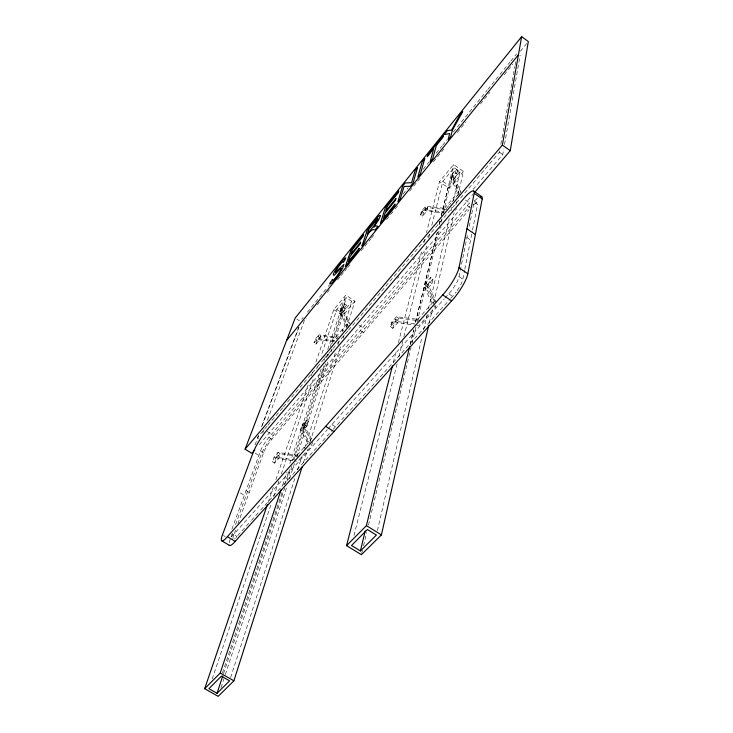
<?xml version="1.0" encoding="UTF-8"?>
<svg xmlns="http://www.w3.org/2000/svg" width="733" height="733" viewBox="0 0 733 733"><rect width="100%" height="100%" fill="white"/><g stroke="black" fill="none" stroke-linecap="round" stroke-linejoin="round"><path stroke-width="0.55" stroke-dasharray="3.67 2.75" d="M473.097 189.407L502.746 154.571L503.727 148.982M504.515 144.511L520.155 55.131M348.468 330.216L499.411 152.198L499.814 149.944M500.831 144.309L514.85 66.556M515.061 65.429L515.867 60.931M457.245 290.515A13.551 3.198 -55.8 0 0 462.55 280.437L464.612 270.275M464.832 269.158L472.318 231.161M472.538 230.052L477.559 204.507L474.123 202.125A13.725 2.868 -55.3 0 0 473.839 200.677L477.265 203.059M444.949 298.056L450.154 292.229A13.561 3.161 -55.8 0 0 458.757 277.871L467.856 233.14M469.202 226.488L474.123 202.125M416.747 325.25L419.01 325.534L435.494 307.063L435.906 305.221M429.208 323.061L432.223 309.674M433.789 302.738L454.112 212.68M455.871 204.874L456.622 201.529M457.878 195.958L463.412 171.43L453.626 164.577L439.479 181.692L426.45 232.737M377.422 530.6L422.061 336.704M423.601 330.015L427.192 314.42M428.475 308.85L449.247 218.581M451.042 210.783L451.812 207.439M453.351 200.75L460.022 171.779L454.158 167.674L442.833 181.353L431.416 226.873M434.55 305.093L426.954 289.306L431.994 283.561L433.056 279.026L430.702 277.44L425.699 283.176L424.609 287.73L432.69 304.516M459.765 194.914L452.976 179.713L457.438 174.362L458.235 170.936L456.21 169.515L451.766 174.857L450.942 178.302L458.207 194.529L451.592 202.354M433.056 279.026L428.045 284.752L426.954 289.306L424.609 287.73L429.63 281.976L430.702 277.44M458.235 170.936L453.791 176.277L452.976 179.713L450.942 178.302L455.395 172.942L456.21 169.515M361.662 553.589L362.459 550.245M363.531 545.792L366.729 532.433M368.47 525.066L411.03 347.634M412.102 343.181L416.252 325.773M417.169 322.034L439.324 229.631M441.074 222.227L441.99 218.498M443.328 212.936L454.158 167.674M410.159 344.556L413.641 330.107M415.519 322.337L437.253 232.343M439.131 224.564L439.937 221.238M441.284 215.676L453.626 164.577M410.306 344.281L413.788 329.841M415.666 322.062L437.399 232.068M439.269 224.298L440.075 220.963M441.422 215.401L448.66 185.412L460.022 171.779M354.012 535.502L397.167 363.421M398.834 356.76L402.738 341.221M403.846 336.777L427.238 243.521M428.631 237.968L430.024 232.425M393.309 362.56L396.425 350.356M398.413 342.586L421.915 250.494M423.903 242.724L424.755 239.398M392.751 328.329L393.988 323.684L398.743 318.241L420.11 320.871L417.81 319.35L396.443 316.72L391.688 322.163L390.442 326.808L392.751 328.329L397.524 322.877L398.743 318.241L396.443 316.72L395.215 321.347L390.442 326.808M422.565 216.198L423.5 212.671L427.751 207.567L446.424 209.675L444.436 208.3L425.754 206.193L421.512 211.296L420.559 214.833L422.565 216.198L426.826 211.095L427.751 207.567L425.754 206.193L424.819 209.711L420.559 214.833M312.579 442.21L311.351 446.104L297.772 461.314L294.565 460.865M303.471 462.651L307.649 449.558M310.086 441.917L341.056 344.831M343.145 338.289L344.537 333.927M346.627 327.376L354.974 301.199L345.774 295.124L333.79 309.638L314.97 364.869M230.629 677.585L295.481 476.468M297.58 469.945L302.143 455.807M304.598 448.202L335.796 351.446M337.895 344.922L339.654 339.489M342.109 331.884L351.922 301.437L346.407 297.8L336.804 309.399L321.091 355.991M221.036 687.646L223.895 678.941M225.315 674.598L286.969 486.4M289.462 478.786L294.455 463.558M296.59 457.044L328.311 360.224M331.16 351.519L331.875 349.339M354.974 301.199L342.916 315.621L334.651 340.818L317.581 338.664L313.99 342.989L315.868 344.198L319.46 339.883L320.77 336.09L318.901 334.88L315.309 339.196L313.99 342.989M310.27 444.225L302.702 431.031L306.834 426.322L308.419 421.493L306.238 420.119L302.124 424.838L300.521 429.657L308.639 443.804M348.871 327.459L341.514 313.431L345.261 308.932L346.489 305.194L344.583 303.948L340.845 308.446L339.599 312.185L346.984 326.222L344.803 328.796M235.586 530.096L233.259 536.62A11.499 2.245 -58.9 0 0 232.938 538.728M222.475 672.903L282.462 491.339M284.615 484.815L289.645 469.587M292.522 460.892L324.133 365.217M326.643 357.603L328.082 353.251M330.235 346.727L346.407 297.8M308.419 421.493L304.296 426.203L302.702 431.031L300.521 429.657L304.644 424.938L306.238 420.119M346.489 305.194L342.751 309.692L341.514 313.431L339.599 312.185L343.356 307.677L344.583 303.948M223.483 673.728L284.679 487.931M286.823 481.407L291.835 466.197M294.336 458.592L325.828 362.972M328.329 355.368L329.41 352.106M332.269 343.42L342.293 312.991L351.922 301.437M282.645 485.164L286.969 472.125M289.856 463.439L321.237 368.965M324.123 360.279L325.571 355.936M327.733 349.421L345.774 295.124M212.222 678.932L271.412 503.379M273.601 496.873L279.081 480.619M281.27 474.114L313.788 377.669M316.711 369.001L317.444 366.83M268.131 502.417L273.299 487.253M275.874 479.666L308.336 384.367M311.287 375.699L312.762 371.365M274.545 463.155L276.24 458.281L280.171 453.791L299.366 456.421L297.231 455.092L278.027 452.463L274.105 456.952L272.401 461.827L274.545 463.155L278.485 458.656L280.171 453.791L278.027 452.463L276.332 457.319L272.401 461.827M315.868 344.198L317.187 340.405L320.77 336.09L337.766 338.234M237.923 523.646L263.559 452.811A11.646 2.135 -58 0 1 271.054 440.221L469.074 209.757M232.425 533.175L230.125 539.497A18.682 3.647 -58.9 0 0 229.053 543.657M235.495 524.736L260.38 456.347A18.224 3.335 -58 0 1 273.253 435.301L469.954 206M231.912 529.208L260.536 450.942A11.646 2.098 -58 0 1 268.049 438.343L468.305 204.388A13.725 2.868 -55.3 0 1 471.007 201.786M262.735 432.956L264.311 428.686M267.472 420.137L304.241 320.843L306.403 318.177M261.443 426.899L298.917 326.671M255.075 444.821L258.676 435.191M262.267 425.571L299.018 327.175M301.712 319.203L303.15 317.426M307.457 312.102L327.578 287.263M328.302 286.374L329.731 284.606M403.031 194.108L408.061 187.895M423.152 169.268L428.906 162.167M436.089 153.298L441.834 146.197M442.558 145.308L446.864 139.985M453.333 132.004L487.115 90.306M487.83 89.417L510.104 61.911M510.828 61.022L516.573 53.93M520.403 51.301L528.31 41.543M317.233 304.855L319.405 302.188M327.349 292.412L329.511 289.746M337.455 279.969L340.341 276.414M341.065 275.526L343.951 271.97M344.675 271.082L346.846 268.415M347.57 267.527L350.456 263.972M361.287 250.64L364.173 247.085M364.897 246.196L370.678 239.086M371.393 238.198L374.288 234.642M386.557 219.534L394.501 209.766M395.224 208.878L398.111 205.322M409.665 191.102L421.218 176.882M433.496 161.773L444.326 148.442M457.328 132.444L465.996 121.779M480.436 104.013L489.827 92.459M504.267 74.684L512.935 64.018M343.969 305.808L340.222 310.306L342.128 311.562M421.035 213.065L425.287 207.952L427.284 209.326M463.412 171.43L449.192 188.445L439.479 181.692M348.184 322.447L350.072 323.674L342.751 309.692L340.845 308.446L348.184 322.447L335.897 337.015L318.901 334.88L317.581 338.664L319.46 339.883L336.539 342.036M444.436 208.3L458.995 191.038L451.766 174.857L453.791 176.277L461.002 192.431L458.995 191.038M336.108 339.095L339.003 335.659M448.678 205.808L443.584 211.837L424.819 209.711L426.826 211.095L444.482 213.083M449.402 204.947L450.859 203.224M267.078 426.212L257.457 437.555L260.362 439.36M267.82 425.342L282.617 407.887M283.359 407.017L316.647 367.746M317.389 366.876L332.186 349.421M332.929 348.551L347.726 331.096M397.488 278.238L398.972 276.497M413.055 259.949L414.539 258.208M439.745 228.595L441.229 226.854M455.312 210.307L456.796 208.566M259.308 444.674L473.151 194.172M305.441 422.529L301.327 427.238L303.499 428.613M391.065 324.481L395.829 319.029L398.138 320.55M297.231 455.092L310.737 439.882L302.124 424.838L304.296 426.203L312.359 440.295M417.81 319.35L434.202 300.897L425.699 283.176L428.045 284.752L436.053 301.465M231.316 536.803A11.499 2.208 -58.8 0 0 232.645 535.576L327.284 429.703M328.045 428.851L444.189 298.908M451.024 298.065L453.965 294.794A13.551 3.198 -55.8 0 0 456.173 292.018M237.739 535.621L250.704 521.172M251.474 520.32L259.867 510.974M260.627 510.122L282.755 485.475M283.515 484.632L291.908 475.277M292.678 474.434L332.351 430.244M333.112 429.391L450.264 298.917M235.98 537.573L236.97 536.464L233.644 534.467M414.438 323.72L395.215 321.347L397.524 322.877L415.62 325.113M295.628 459.976L276.332 457.319L278.485 458.656L293.493 460.718M231.985 534.494L233.635 535.484M223.409 535.484L225.324 536.629M240.351 492.924L245.857 496.268M246.068 490.514L249.22 492.439M255.102 453.086L260.38 456.347M277.184 454.881L279.328 456.219M274.105 456.952L276.24 458.281M260.536 450.942L263.559 452.811M268.901 437.308L271.916 439.186M303.948 447.533L306.092 448.871M267.124 431.471L273.253 435.301M304.644 424.938L306.834 426.322M331.847 424.59L335.402 426.844M296.847 319.112L299.348 320.742M318.241 336.768L320.119 337.986M315.309 339.196L317.187 340.405M342.009 329.768L343.887 330.995M336.804 309.399L342.293 312.991M359.042 325.15L364.613 328.805M333.79 309.638L342.916 315.621M360.269 330.565L363.458 332.654M343.356 307.677L345.261 308.932M391.688 322.163L393.988 323.684M434.202 300.897L436.52 302.454M433.166 305.505L435.494 307.063M425.149 285.449L427.504 287.024M448.743 293.814L452.545 296.37M429.63 281.976L431.994 283.561M459.069 276.662L462.853 279.236M466.967 237.565L470.568 240.048M421.512 211.296L423.5 212.671M465.308 200.017L470.568 203.664M467.168 205.671L470.568 208.025M451.354 176.58L453.388 177.991M442.833 181.353L448.66 185.412M455.395 172.942L457.438 174.362M499.411 152.198L502.746 154.571M474.489 200.952A21.477 4.563 -55.3 0 1 477.238 198.451M235.275 538.26A11.499 2.245 -58.9 0 1 234.642 538.792M473.564 204.874A13.716 2.914 -55.3 0 1 477.559 204.507"/><path stroke-width="1.1" d="M474.645 192.431L510.278 150.686L528.31 41.543L521.658 36.65L295.17 318.03L245.079 449.173L251.877 453.37L254.846 449.897M245.079 449.173L502.371 145.052L521.658 36.65M229.255 545.178A18.682 3.647 -58.9 0 0 235.211 541.357L451.629 300.878A22.027 5.204 -55.8 0 0 467.846 273.766L482.222 198.918A21.477 4.563 -55.3 0 0 480.427 196.563M474.187 193.32A21.504 4.407 -55.3 0 0 463.558 198.799L266.244 430.931A18.252 3.225 -58 0 0 253.343 451.995L222.447 534.907A18.71 3.518 -58.8 0 0 227.395 536.675L442.695 294.877A22.063 5.039 -55.8 0 0 458.977 267.728L474.187 193.32L482.222 198.918M502.362 145.079L510.278 150.686M392.457 365.886L346.572 545.645L361.396 554.698L381.417 534.898L428.704 325.287M346.572 545.645L366.418 525.643L409.619 346.773M360.407 550.932L376.396 535.063L367.407 529.519L351.501 545.489L360.407 550.932L365.236 530.939M267.389 504.579L204.69 688.69L218.187 696.35L233.882 680.829L302.088 467.013M217.041 693.29L229.576 680.847L221.393 676.165L208.932 688.681L217.041 693.29L222.768 675.899M204.69 688.69L220.239 673.022L281.197 489.507M286.594 340.506L518.433 54.783M220.239 673.022L233.882 680.829M221.87 540.881L229.631 545.508M227.395 536.675L235.211 541.357M366.418 525.643L381.417 534.898M325.644 426.34L333.982 431.609M442.695 294.877L451.629 300.878M458.977 267.728L467.846 273.766M466.948 228.742L475.378 234.551M473.738 191.102L481.728 196.673M330.015 283.13L330.235 284.001L331.49 283.314L336.988 276.982L342.623 268.351L343.942 264.402L335.457 272.3C335.751 269.982 343.319 259.042 343.42 262.304C353.251 246.975 328.466 276.304 334.211 275.278C335.971 273.583 344.4 263.678 340.231 271.228C339.278 272.31 332.645 283.295 332.48 279.319L330.015 283.13M377.834 218.883L374.966 224.472L367.315 234.084L369.047 228.833L377.834 218.883M380.418 215.694L378.75 219.717L373.738 227.111L375.727 225.828L378.017 226.25L374.948 230.043L373.07 229.548C366.298 232.279 366.408 241.331 361.928 246.105L367.27 230.015L377.852 216.995L379.557 215.337L380.418 215.694M452.408 130.126L450.786 136.475L448.046 139.866L449.686 133.488L444.143 134.606L447.368 130.611L451.61 130.043L459.545 115.493L462.697 111.581L452.408 130.126M443.401 135.532L442.934 137.282L436.355 145.436L432.708 158.777L430.042 162.075L433.725 148.698L427.293 156.679L427.797 154.901L443.401 135.532M424.728 158.704L420.385 173.987L417.764 177.221L422.162 161.892L424.728 158.704M417.535 167.628L413.064 183.021L410.416 186.283L404.048 186.439L400.282 198.78L397.882 201.74L402.628 186.136L405.166 182.984L411.589 182.682L415.125 170.624L417.535 167.628M394.95 204.186L394.372 206.083L380.354 223.363L385.393 207.521L398.743 190.965L398.184 192.788L387.235 206.367L385.723 211.15L396.012 198.414L395.435 200.274L385.127 213.028L383.423 218.425L394.95 204.186M360.627 242.22L359.985 244.135L350.227 256.202L348.331 261.745L359.234 248.285L358.584 250.228L345.325 266.583L350.933 250.292L363.568 234.615L362.936 236.493L352.573 249.348L350.887 254.269L360.627 242.22"/></g></svg>
